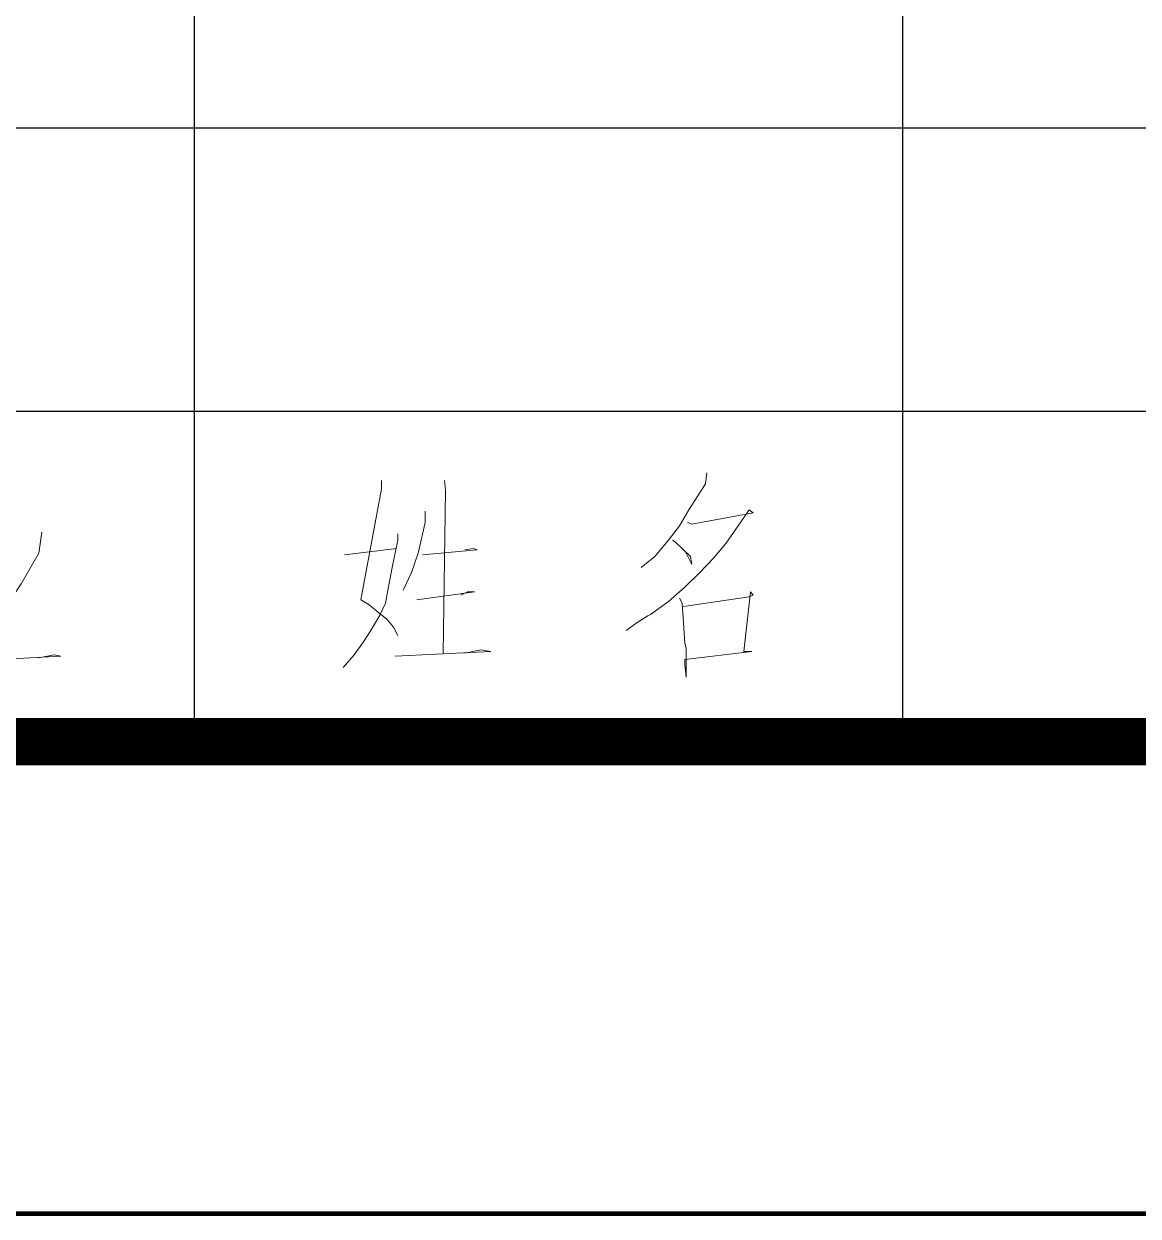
# Model space of a CAD drawing. Extents: x -76183 to 48420, y -19465 to 404409.
# Drawn here: x -16147 to -13788, y 252034 to 254559 of the extents above; entities that cross this region are included whole.
import ezdxf

# ---------------------------------------------------------------- set-up
doc = ezdxf.new("R2010")
doc.units = 0
doc.header["$LTSCALE"] = 1000
doc.header["$MEASUREMENT"] = 0
doc.layers.add('HQ1', color=7, linetype='Continuous')
doc.layers.add('PUB_TEXT', color=7, linetype='Continuous', lineweight=13)
doc.layers.add('打印层', color=7, linetype='Continuous', plot=False)

# ---------------------------------------------------------------- blocks, each defined once
blk = doc.blocks.new('GEDI_WK_A1')
at = {"color": 3}
for points, const_width in [([(0, 0), (841, 0), (841, 594), (0, 594)], 0.1), ([(25, 10), (831, 10), (831, 584), (25, 584)], 1)]:
    blk.add_lwpolyline(points, close=True, dxfattribs=dict(at, const_width=const_width))
blk = doc.blocks.new('GEDI_HQ1_2012')
at = {"layer": 'HQ1', "color": 2}
for p, q in [((-50, 0), (-50, 37)), ((-35, 0), (-35, 37)), ((-65, 13), (0, 13)), ((-65, 7), (0, 7)), ((-65, 0), (0, 0))]:
    blk.add_line(p, q, dxfattribs=at)
at = {"layer": 'HQ1', "color": 7, "lineweight": 0}
for points in [[(-39.153, 5.697), (-39.182, 5.46), (-39.528, 4.913), (-39.732, 4.571), (-39.961, 4.265), (-40.253, 3.922), (-40.541, 3.686)], [(-46.042, 5.529), (-46.042, 5.358), (-46.479, 3.004), (-46.304, 2.899), (-46.1, 2.731), (-45.925, 2.593), (-45.783, 2.422), (-45.695, 2.25)], [(-44.708, 5.529), (-44.683, 5.321), (-44.737, 1.875)], [(-45.116, 4.881), (-45.116, 4.64), (-45.262, 3.992), (-45.404, 3.584), (-45.579, 3.208)], [(-39.557, 4.64), (-39.47, 4.607), (-38.166, 4.844), (-38.253, 4.913), (-38.486, 4.571), (-38.745, 4.196), (-39.007, 3.89), (-39.298, 3.584), (-39.615, 3.274), (-39.961, 2.968), (-40.34, 2.695), (-40.399, 2.662), (-40.628, 2.524), (-40.861, 2.356)], [(-53.237, 4.436), (-53.296, 3.992), (-53.671, 3.343), (-54.133, 2.662)], [(-45.695, 4.403), (-45.695, 4.265), (-45.812, 3.686), (-45.899, 3.241), (-45.954, 2.935), (-46.071, 2.695), (-46.246, 2.389), (-46.42, 2.116), (-46.621, 1.842), (-46.854, 1.569)], [(-46.825, 3.959), (-45.725, 4.094)], [(-45.175, 3.959), (-44.016, 4.061), (-44.1, 4.094), (-44.275, 4.061)], [(-39.878, 4.265), (-39.819, 4.232), (-39.499, 3.922), (-39.47, 3.755), (-39.586, 3.992)], [(-45.291, 3.004), (-44.074, 3.172), (-44.216, 3.172), (-44.362, 3.106)], [(-39.732, 3.037), (-39.674, 2.935), (-39.615, 2.083), (-39.586, 1.981), (-39.586, 1.365), (-39.615, 1.638), (-39.615, 1.74), (-38.195, 1.912), (-38.224, 1.912), (-38.37, 1.912), (-38.224, 3.172), (-38.166, 3.106), (-38.253, 3.07), (-39.645, 2.866)], [(-56.104, 1.638), (-52.833, 1.81), (-52.975, 1.842), (-53.296, 1.773)], [(-45.754, 1.81), (-43.725, 1.912), (-43.929, 1.944), (-44.275, 1.875)]]:
    blk.add_lwpolyline(points, dxfattribs=at)
blk = doc.blocks.new('4#图框')
at = {"xscale": 100, "yscale": 100, "zscale": 100}
for name, p in [('GEDI_WK_A1', (5514901.5, -996670.5)), ('GEDI_HQ1_2012', (5580001.5, -995670.5))]:
    blk.add_blockref(name, p, dxfattribs=at)

msp = doc.modelspace()

# ---------------------------------------------------------------- linework, layer by layer
at = {"layer": '打印层'}
msp.add_lwpolyline([(-75886, 252038.9), (8214, 252038.9), (8214, 311438.9), (-75886, 311438.9)], close=True, dxfattribs=at)

# ---------------------------------------------------------------- block references
at = {"layer": 'PUB_TEXT'}
msp.add_blockref('4#图框', (-5590787.5, 1248709.4), dxfattribs=at)

doc.saveas('drawing.dxf')
